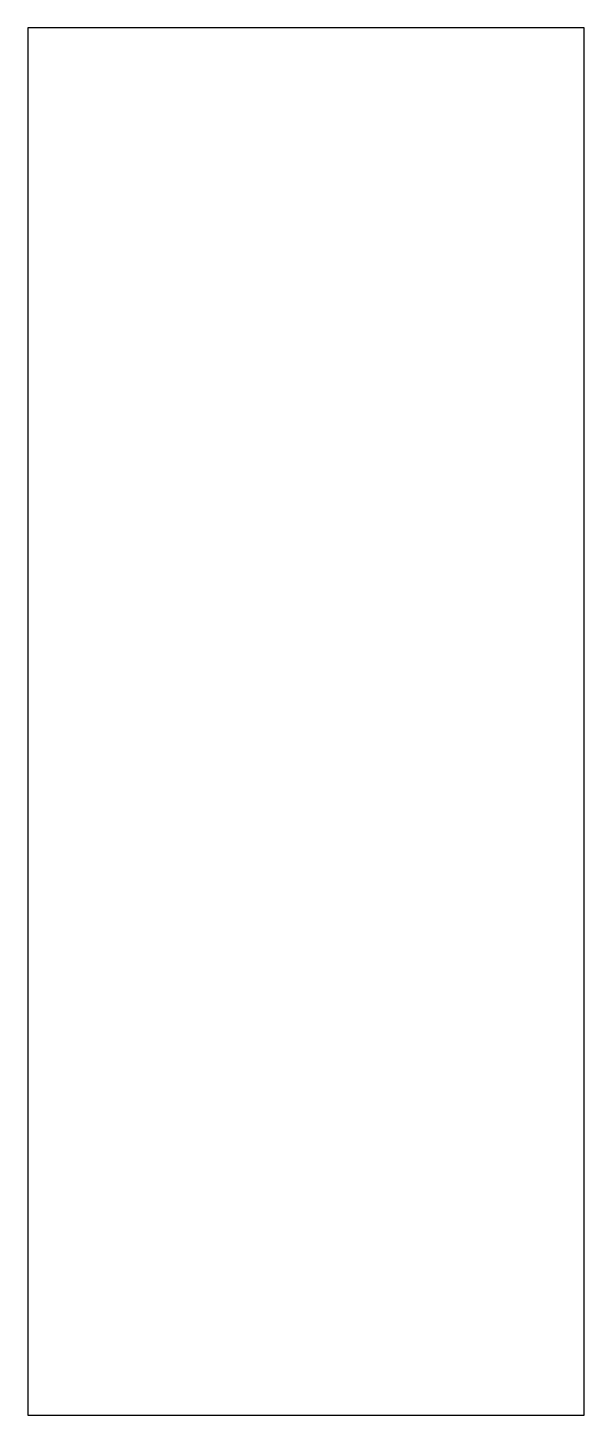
# Model space of a CAD drawing. Header units: millimetres. Extents: x -489 to 489, y 0 to 2438.
import ezdxf

# ---------------------------------------------------------------- set-up
doc = ezdxf.new("R2010")
doc.units = ezdxf.units.MM
doc.layers.get('0').update_dxf_attribs({"linetype": 'CONTINUOUS'})

msp = doc.modelspace()

# ---------------------------------------------------------------- linework, layer by layer
msp.add_lwpolyline([(-488.95, 2438.4), (-488.95, 0), (488.95, 0), (488.95, 2438.4)], close=True)

doc.saveas('drawing.dxf')
